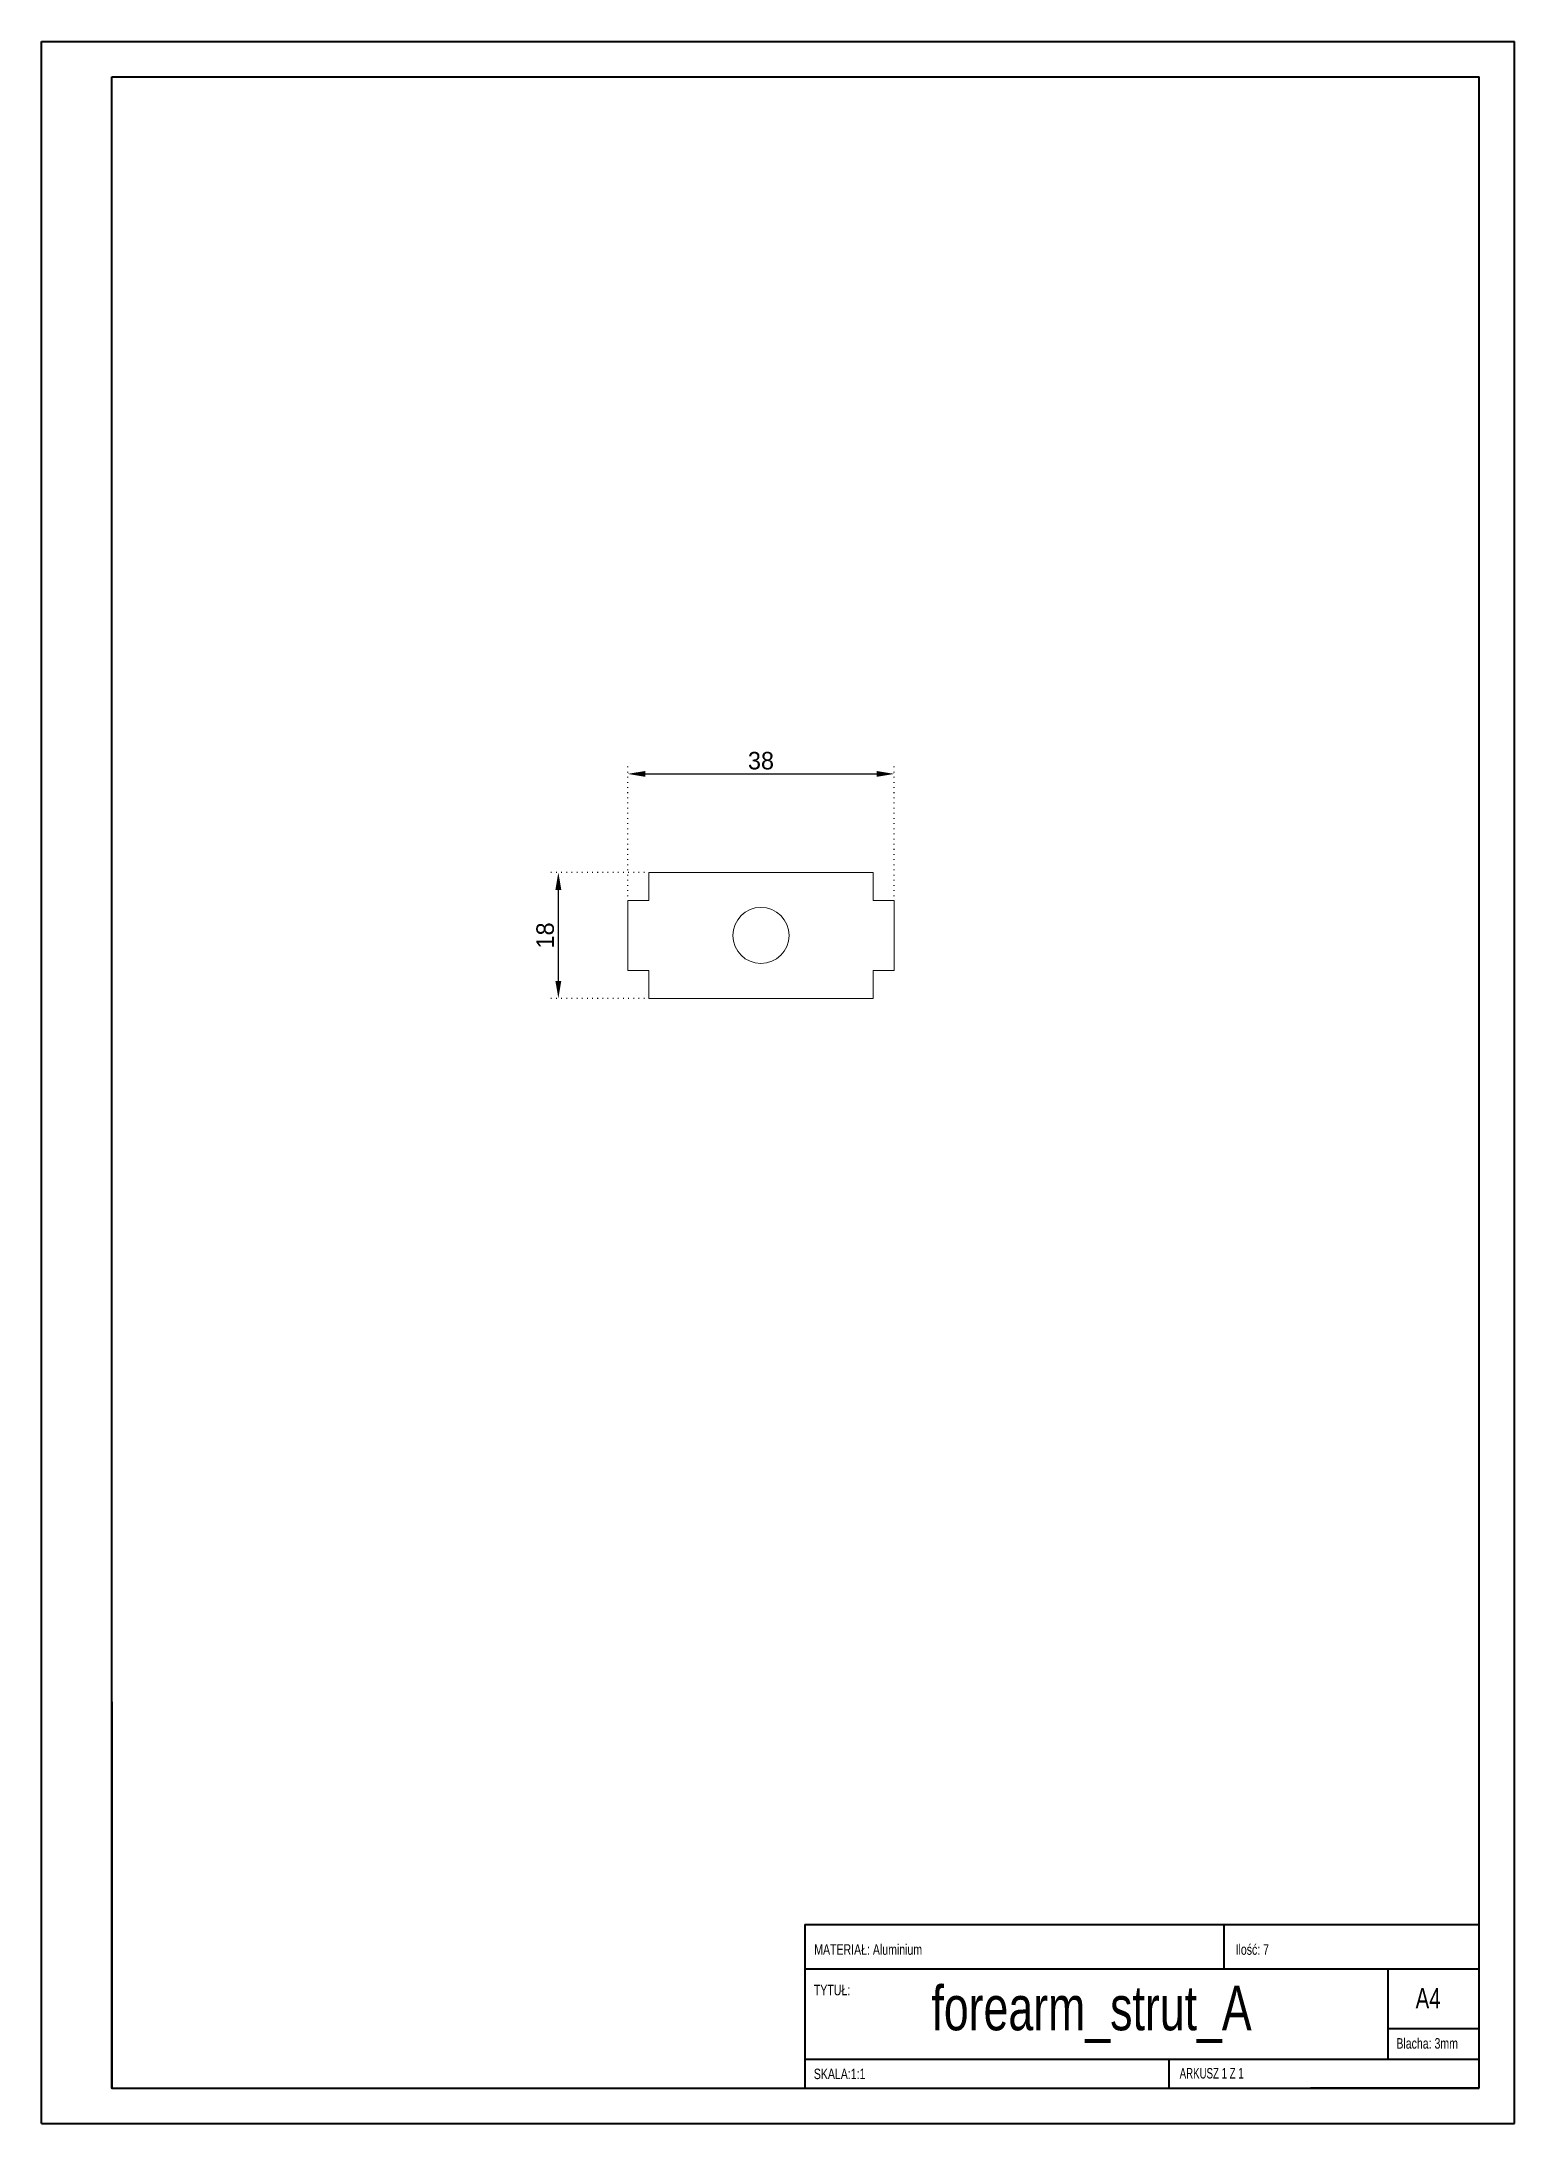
# Model space of a CAD drawing. Header units: millimetres. Extents: x 0 to 210, y 0 to 297.
import ezdxf

# ---------------------------------------------------------------- set-up
doc = ezdxf.new("R2010")
doc.units = ezdxf.units.MM
doc.header["$PDSIZE"] = -1
doc.linetypes.add('DOT2', pattern=[0.635, 0, -0.635])
doc.styles.add('SLDTEXTSTYLE0', font='TXT', dxfattribs={"width": 0.75})
doc.styles.add('SLDTEXTSTYLE1', font='TXT', dxfattribs={"width": 0.6875})
doc.dimstyles.new('ISO-25 (dot)', dxfattribs={"dimtxt": 2.5, "dimasz": 2.5, "dimexe": 1.25, "dimexo": 0.625, "dimtad": 1, "dimdec": 1, "dimtxsty": 'Standard', "dimcen": 2.5, "dimadec": 0, "dimazin": 0, "dimtfac": 1, "dimtdec": 1, "dimtmove": 0, "dimatfit": 3, "dimfxl": 1, "dimarcsym": 0})

# ---------------------------------------------------------------- blocks, each defined once
blk = doc.blocks.new('*D10')
at = {"color": 0, "linetype": 'DOT2', "lineweight": -2, "transparency": 16777216}
for p, q in [((83.57, 175.1), (83.57, 193.78)), ((121.57, 175.1), (121.57, 193.78))]:
    blk.add_line(p, q, dxfattribs=at)
at = {"color": 0, "lineweight": -2, "transparency": 16777216}
blk.add_line((86.07, 192.53), (119.07, 192.53), dxfattribs=at)
at = {"color": 0, "transparency": 16777216}
for points in [[(86.07, 192.94), (86.07, 192.11), (83.57, 192.53)], [(119.07, 192.94), (119.07, 192.11), (121.57, 192.53)]]:
    blk.add_solid(points, dxfattribs=at)
at = {"layer": 'Defpoints', "color": 0, "transparency": 16777216}
for p in [(121.57, 192.53), (83.57, 174.48), (121.57, 174.48)]:
    blk.add_point(p, dxfattribs=at)
at = {"color": 0, "transparency": 16777216, "insert": (102.57, 194.4), "char_height": 2.5, "attachment_point": 5}
blk.add_mtext('38', dxfattribs=at)
blk = doc.blocks.new('*D11')
at = {"color": 0, "linetype": 'DOT2', "lineweight": -2, "transparency": 16777216}
for p, q in [((85.95, 178.48), (72.43, 178.48)), ((85.95, 160.48), (72.43, 160.48))]:
    blk.add_line(p, q, dxfattribs=at)
at = {"color": 0, "lineweight": -2, "transparency": 16777216}
blk.add_line((73.68, 162.98), (73.68, 175.98), dxfattribs=at)
at = {"color": 0, "transparency": 16777216}
for points in [[(73.26, 175.98), (74.1, 175.98), (73.68, 178.48)], [(73.26, 162.98), (74.1, 162.98), (73.68, 160.48)]]:
    blk.add_solid(points, dxfattribs=at)
at = {"layer": 'Defpoints', "color": 0, "transparency": 16777216}
for p in [(73.68, 178.48), (86.57, 178.48), (86.57, 160.48)]:
    blk.add_point(p, dxfattribs=at)
at = {"color": 0, "transparency": 16777216, "insert": (71.81, 169.48), "char_height": 2.5, "attachment_point": 5, "rotation": 90}
blk.add_mtext('18', dxfattribs=at)

msp = doc.modelspace()

# ---------------------------------------------------------------- linework, layer by layer
at = {"color": 7, "linetype": 'Continuous', "lineweight": 40}
for p, q in [((0, 0), (0, 297)), ((0, 297), (210, 297)), ((210, 0), (210, 297)), ((10, 292), (205, 292)), ((10, 5), (10, 292)), ((205, 5), (205, 292)), ((10.03, 60.16), (10.03, 4.91)), ((108.83, 28.38), (205, 28.38)), ((108.83, 28.38), (108.83, 5)), ((168.6, 22.09), (168.6, 28.38)), ((205, 22), (108.83, 22)), ((192, 9.25), (192, 22)), ((205, 13.5), (192, 13.5)), ((108.83, 9.16), (205, 9.16)), ((160.8, 5), (160.8, 9.16)), ((10, 5), (205, 5)), ((205, 5), (180.91, 5)), ((0, 0), (210, 0))]:
    msp.add_line(p, q, dxfattribs=at)
at = {"color": 7, "linetype": 'Continuous', "lineweight": 15}
for p, q in [((118.57, 178.48), (86.57, 178.48)), ((86.57, 178.48), (86.57, 174.48)), ((118.57, 174.48), (118.57, 178.48)), ((83.57, 174.48), (83.57, 164.48)), ((86.57, 174.48), (83.57, 174.48)), ((121.57, 174.48), (118.57, 174.48)), ((121.57, 164.48), (121.57, 174.48)), ((83.57, 164.48), (86.57, 164.48)), ((86.57, 164.48), (86.57, 160.48)), ((118.57, 164.48), (121.57, 164.48)), ((118.57, 160.48), (118.57, 164.48)), ((86.57, 160.48), (118.57, 160.48))]:
    msp.add_line(p, q, dxfattribs=at)
msp.add_circle((102.57, 169.48), 4, dxfattribs=at)

# ---------------------------------------------------------------- texts
at = {"color": 7, "linetype": 'Continuous', "lineweight": 0}
for s, insert, char_height, attachment_point, style in [('MATERIAŁ: Aluminium', (110.17, 25.55), 1.5, 1, 'SLDTEXTSTYLE0'), ('Ilość: 7', (170.25, 25.55), 1.5, 1, 'SLDTEXTSTYLE0'), ('TYTUŁ:', (110.11, 19.77), 1.5, 1, 'SLDTEXTSTYLE0'), ('forearm_strut_A', (149.71, 19.63), 6.35, 2, 'SLDTEXTSTYLE0'), ('A4', (195.92, 19.3), 2.91, 1, 'SLDTEXTSTYLE0'), ('Blacha: 3mm', (193.18, 12.16), 1.5, 1, 'SLDTEXTSTYLE0'), ('SKALA:1:1', (110.11, 7.81), 1.5, 1, 'SLDTEXTSTYLE0'), ('ARKUSZ 1 Z 1', (162.28, 7.9), 1.5, 1, 'SLDTEXTSTYLE1')]:
    msp.add_mtext(s, dxfattribs=dict(at, insert=insert, char_height=char_height, attachment_point=attachment_point, style=style))

# ---------------------------------------------------------------- dimensions: what is measured, and where the dimension line sits
dim = msp.add_linear_dim(base=(121.57, 192.53), p1=(83.57, 174.48), p2=(121.57, 174.48), dimstyle='ISO-25 (dot)')
dim.commit()
dim.dimension.update_dxf_attribs({"geometry": '*D10', "text_midpoint": (102.57, 194.4)})
dim = msp.add_linear_dim(base=(73.68, 178.48), p1=(86.57, 160.48), p2=(86.57, 178.48), angle=90, dimstyle='ISO-25 (dot)')
dim.commit()
dim.dimension.update_dxf_attribs({"geometry": '*D11', "text_midpoint": (71.81, 169.48)})

doc.saveas('drawing.dxf')
